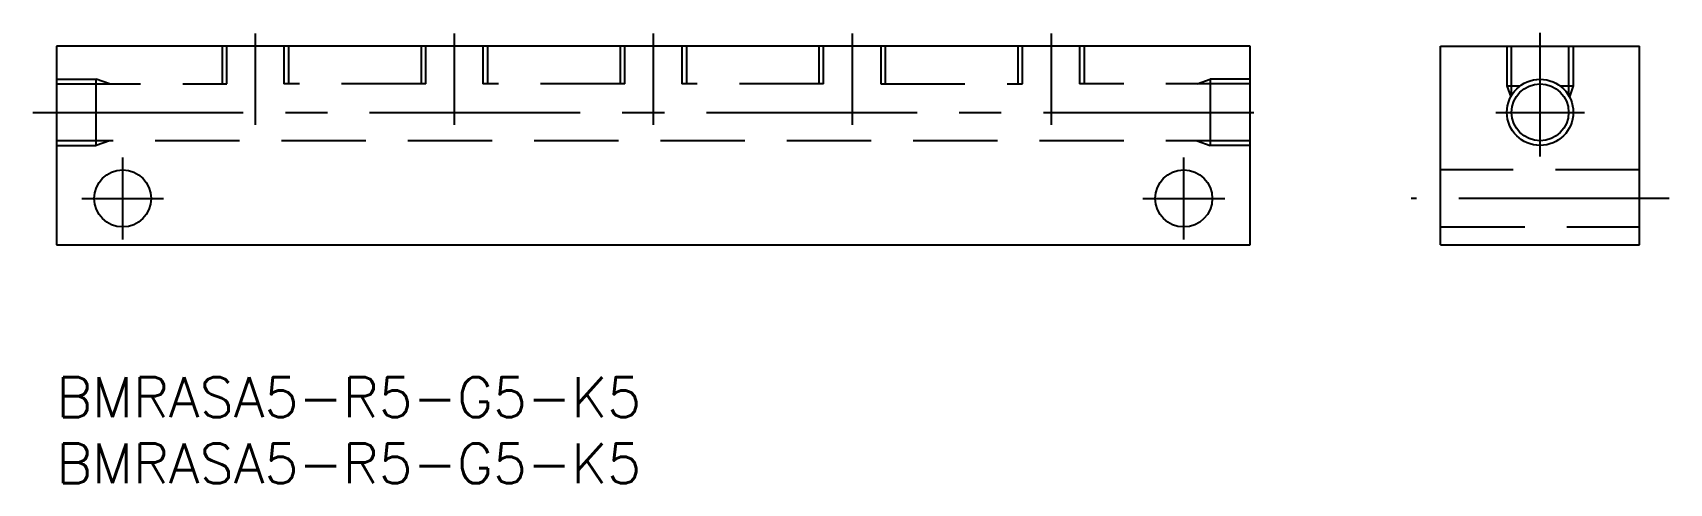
# Model space of a CAD drawing. Extents: x -2 to 122, y -8 to 26.
import ezdxf

# ---------------------------------------------------------------- set-up
doc = ezdxf.new("R2010")
doc.units = 0
doc.header["$LTSCALE"] = 0.5
doc.linetypes.add('CENTER', pattern=[50.8, 31.75, -6.35, 6.35, -6.35])
doc.linetypes.add('DASHED', pattern=[19.05, 12.7, -6.35])
for name, color, linetype in [('MSM_CENTER', 1, 'CENTER'), ('MSM_CONTINUOUS', 7, 'CONTINUOUS'), ('MSM_DASHED', 4, 'DASHED'), ('MSM_NARROW', 5, 'CONTINUOUS'), ('MSM_PART_NUMBER', 7, 'CONTINUOUS')]:
    doc.layers.add(name, color=color, linetype=linetype)
doc.styles.get("Standard").update_dxf_attribs({"font": 'txt.shx', "height": 2, "bigfont": 'bigfont.shx'})

# ---------------------------------------------------------------- blocks, each defined once
blk = doc.blocks.new('*U7')
at = {"layer": 'MSM_PART_NUMBER'}
blk.add_text('BMRASA5-R5-G5-K5', height=3, dxfattribs=at).set_placement((0, -3))
blk = doc.blocks.new('*U8')
at = {"layer": 'MSM_PART_NUMBER'}
blk.add_text('BMRASA5-R5-G5-K5', height=3, dxfattribs=at).set_placement((0, -8))

msp = doc.modelspace()

# ---------------------------------------------------------------- linework, layer by layer
at = {"layer": 'MSM_CENTER'}
for p, q in [((15, 25.94), (15, 19.06)), ((30, 25.94), (30, 19.06)), ((45, 25.94), (45, 19.06)), ((60, 25.94), (60, 19.06)), ((75, 25.94), (75, 19.06)), ((111.87, 16.66), (111.87, 26.01)), ((-1.78, 20), (91.51, 20)), ((108.54, 20), (115.21, 20)), ((5, 10.41), (5, 16.59)), ((85, 10.41), (85, 16.59)), ((1.91, 13.5), (8.09, 13.5)), ((81.91, 13.5), (88.09, 13.5)), ((121.61, 13.5), (102.14, 13.5))]:
    msp.add_line(p, q, dxfattribs=at)
at = {"layer": 'MSM_CONTINUOUS'}
for p, q in [((0, 25), (0, 10)), ((90, 25), (0, 25)), ((90, 10), (90, 25)), ((104.37, 10), (104.37, 25)), ((104.37, 25), (119.37, 25)), ((119.37, 10), (119.37, 25)), ((0, 10), (90, 10)), ((104.37, 10), (119.37, 10))]:
    msp.add_line(p, q, dxfattribs=at)
for centre in [(111.87, 20), (5, 13.5), (85, 13.5)]:
    msp.add_circle(centre, 2.15, dxfattribs=at)
at = {"layer": 'MSM_DASHED'}
for p, q in [((12.5, 25), (12.5, 22.15)), ((12.85, 22.15), (12.85, 25)), ((17.15, 25), (17.15, 22.15)), ((17.5, 25), (17.5, 22.15)), ((27.5, 25), (27.5, 22.15)), ((27.85, 22.15), (27.85, 25)), ((32.15, 25), (32.15, 22.15)), ((32.5, 25), (32.5, 22.15)), ((42.5, 25), (42.5, 22.15)), ((42.85, 22.15), (42.85, 25)), ((47.15, 25), (47.15, 22.15)), ((47.5, 25), (47.5, 22.15)), ((57.5, 25), (57.5, 22.15)), ((57.85, 22.15), (57.85, 25)), ((62.15, 25), (62.15, 22.15)), ((62.5, 25), (62.5, 22.15)), ((72.5, 25), (72.5, 22.15)), ((72.85, 22.15), (72.85, 25)), ((77.15, 25), (77.15, 22.15)), ((77.5, 25), (77.5, 22.15)), ((109.37, 25), (109.37, 22)), ((109.72, 21.28), (109.72, 25)), ((114.02, 25), (114.02, 21.28)), ((114.37, 25), (114.37, 22)), ((0, 22.5), (3, 22.5)), ((3, 17.5), (3, 22.5)), ((4, 22.15), (3, 22.5)), ((86, 22.15), (87, 22.5)), ((90, 22.5), (87, 22.5)), ((87, 22.5), (87, 17.5)), ((0, 22.15), (12.85, 22.15)), ((27.85, 22.15), (17.15, 22.15)), ((42.85, 22.15), (32.15, 22.15)), ((57.85, 22.15), (47.15, 22.15)), ((62.15, 22.15), (72.85, 22.15)), ((90, 22.15), (77.15, 22.15)), ((109.37, 22), (109.66, 21.17)), ((109.37, 22), (110.37, 22)), ((113.37, 22), (114.37, 22)), ((114.37, 22), (114.08, 21.17)), ((90, 17.85), (0, 17.85)), ((0, 17.5), (3, 17.5)), ((4, 17.85), (3, 17.5)), ((86, 17.85), (87, 17.5)), ((90, 17.5), (87, 17.5)), ((119.37, 15.65), (104.37, 15.65)), ((104.37, 11.35), (119.37, 11.35))]:
    msp.add_line(p, q, dxfattribs=at)
at = {"layer": 'MSM_NARROW'}
msp.add_circle((111.87, 20), 2.5, dxfattribs=at)

# ---------------------------------------------------------------- block references
at = {"layer": 'MSM_CONTINUOUS'}
for name in ['*U7', '*U8']:
    msp.add_blockref(name, (0, 0), dxfattribs=at)

doc.saveas('drawing.dxf')
